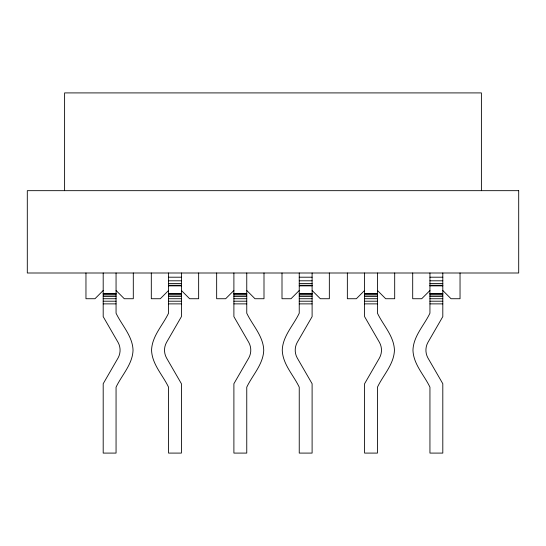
<?xml version="1.0" encoding="UTF-8"?>
<svg xmlns="http://www.w3.org/2000/svg" width="546" height="546" viewBox="0 0 546 546"><rect width="100%" height="100%" fill="white"/><g stroke="black" fill="none" stroke-linecap="round" stroke-linejoin="round"><path stroke-width="0.82" d="M103.194 290.492L94.963 298.73L85.961 298.73L85.961 273M168.543 290.492L160.312 298.73L151.31 298.73L151.31 273M233.893 290.492L225.662 298.73L216.66 298.73L216.66 273M299.242 290.492L291.011 298.73L282.002 298.73L282.002 273M364.592 290.492L356.361 298.73L347.352 298.73L347.352 273M429.941 290.492L421.703 298.73L412.701 298.73L412.701 273M168.543 277.204L181.409 277.204M299.242 277.204L312.107 277.204M429.941 277.204L442.806 277.204M168.543 280.801L181.409 280.801M299.242 280.801L312.107 280.801M429.941 280.801L442.806 280.801M168.543 283.551L181.409 283.551M299.242 283.551L312.107 283.551M429.941 283.551L442.806 283.551M168.543 285.278L181.409 285.278M299.242 285.278L312.107 285.278M429.941 285.278L442.806 285.278M168.543 285.865L181.409 285.865M299.242 285.865L312.107 285.865M429.941 285.865L442.806 285.865M103.194 293.584L116.059 293.584M168.543 293.584L181.409 293.584M233.893 293.584L246.758 293.584M299.242 293.584L312.107 293.584M364.592 293.584L377.457 293.584M429.941 293.584L442.806 293.584M103.194 293.932L116.059 293.932M168.543 293.932L181.409 293.932M233.893 293.932L246.758 293.932M299.242 293.932L312.107 293.932M364.592 293.932L377.457 293.932M429.941 293.932L442.806 293.932M103.194 294.963L116.059 294.963M168.543 294.963L181.409 294.963M233.893 294.963L246.758 294.963M299.242 294.963L312.107 294.963M364.592 294.963L377.457 294.963M429.941 294.963L442.806 294.963M103.194 296.594L116.059 296.594M168.543 296.594L181.409 296.594M233.893 296.594L246.758 296.594M299.242 296.594L312.107 296.594M364.592 296.594L377.457 296.594M429.941 296.594L442.806 296.594M103.194 298.73L116.059 298.73M168.543 298.73L181.409 298.73M233.893 298.73L246.758 298.73M299.242 298.73L312.107 298.73M364.592 298.73L377.457 298.73M429.941 298.73L442.806 298.73M103.194 301.208L116.059 301.208M168.543 301.208L181.409 301.208M233.893 301.208L246.758 301.208M299.242 301.208L312.107 301.208M364.592 301.208L377.457 301.208M429.941 301.208L442.806 301.208M103.194 303.876L116.059 303.876M168.543 303.876L181.409 303.876M233.893 303.876L246.758 303.876M299.242 303.876L312.107 303.876M364.592 303.876L377.457 303.876M429.941 303.876L442.806 303.876M442.806 290.492L451.037 298.73L460.039 298.73L460.039 273M377.457 290.492L385.688 298.73L394.69 298.73L394.69 273M312.107 290.492L320.338 298.73L329.34 298.73L329.34 273M246.758 290.492L254.989 298.73L263.998 298.73L263.998 273M181.409 290.492L189.639 298.73L198.648 298.73L198.648 273M116.059 290.492L124.297 298.73L133.299 298.73L133.299 273M481.395 190.67L481.395 92.909L64.605 92.909L64.605 190.67M442.806 273L442.806 316.639L427.893 342.465C425.252 347.215 425.252 353.146 427.893 357.903L442.806 383.729L442.806 453.091L429.941 453.091L429.941 387.175C424.174 375.013 413.404 364.298 412.96 350.184C413.404 336.07 424.174 325.348 429.941 313.192L429.941 273M377.457 273L377.457 313.192C383.224 325.348 393.987 336.07 394.437 350.184C393.987 364.298 383.224 375.013 377.457 387.175L377.457 453.091L364.592 453.091L364.592 383.729L379.504 357.903C382.139 353.146 382.139 347.215 379.504 342.465L364.592 316.639L364.592 273M312.107 273L312.107 316.639L297.195 342.465C294.553 347.215 294.553 353.146 297.195 357.903L312.107 383.729L312.107 453.091L299.242 453.091L299.242 387.175C293.475 375.013 282.712 364.298 282.262 350.184C282.712 336.07 293.475 325.348 299.242 313.192L299.242 273M246.758 273L246.758 313.192C252.525 325.348 263.288 336.07 263.738 350.184C263.288 364.298 252.525 375.013 246.758 387.175L246.758 453.091L233.893 453.091L233.893 383.729L248.805 357.903C251.447 353.146 251.447 347.215 248.805 342.465L233.893 316.639L233.893 273M181.409 273L181.409 316.639L166.496 342.465C163.861 347.215 163.861 353.146 166.496 357.903L181.409 383.729L181.409 453.091L168.543 453.091L168.543 387.175C162.776 375.013 152.013 364.298 151.563 350.184C152.013 336.07 162.776 325.348 168.543 313.192L168.543 273M116.059 273L116.059 313.192C121.826 325.348 132.596 336.07 133.04 350.184C132.596 364.298 121.826 375.013 116.059 387.175L116.059 453.091L103.194 453.091L103.194 383.729L118.107 357.903C120.748 353.146 120.748 347.215 118.107 342.465L103.194 316.639L103.194 273M518.7 190.67L27.3 190.67L27.3 273L518.7 273L518.7 190.67"/></g></svg>
